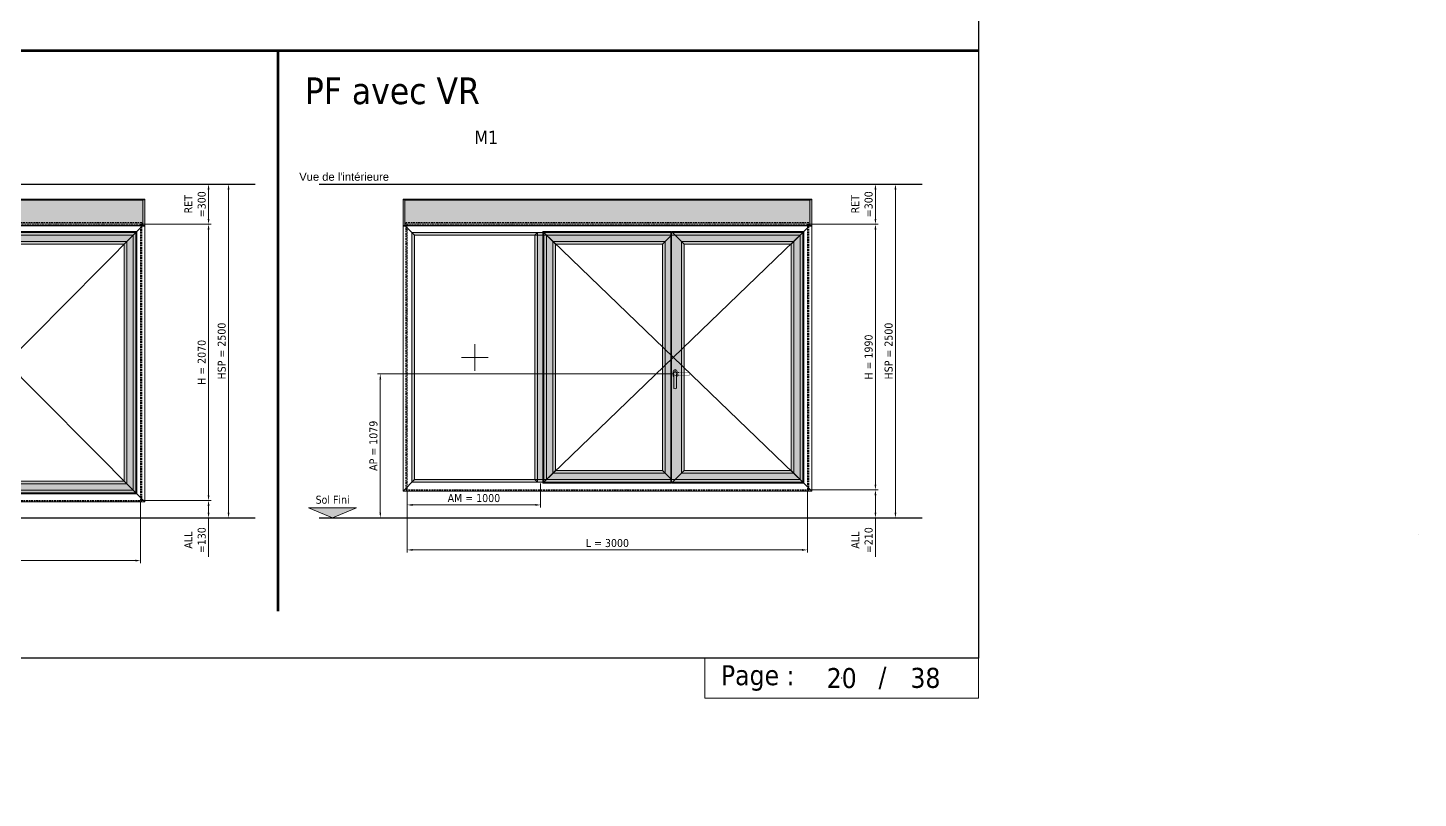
# Model space of a CAD drawing. Header units: millimetres. Extents: x -20000 to 230000, y -17405 to 25402.
# Drawn here: x 13623 to 24047, y 10500 to 16272 of the extents above; entities that cross this region are included whole.
import ezdxf
from ezdxf.enums import TextEntityAlignment as Align

# ---------------------------------------------------------------- set-up
doc = ezdxf.new("R2010")
doc.units = ezdxf.units.MM
doc.header["$PDMODE"] = 35
doc.header["$PDSIZE"] = 0.5
for name, pattern in [('ACAD_ISO07W100', [3, 0, -3]), ('AXES', [50.8, 31.75, -6.35, 6.35, -6.35]), ('CACHE', [9.525, 6.35, -3.175]), ('POINTILLE', [6.35, 0, -6.35])]:
    doc.linetypes.add(name, pattern=pattern)
doc.layers.get('0').update_dxf_attribs({"lineweight": 13})
doc.layers.get('Defpoints').update_dxf_attribs({"true_color": 0xc2a584})
for name, color, linetype, lineweight, plot in [('0 - Invisible', 43, 'Continuous', 0, False), ('Intouchable', 252, 'Continuous', 13, False), ('Non visible', 163, 'Continuous', 25, False)]:
    doc.layers.add(name, color=color, linetype=linetype, lineweight=lineweight, plot=plot)
for name, color, linetype, lineweight in [('1 - Axe', 1, 'AXES', 0), ('1 - BETON', 251, 'Continuous', 25), ('1 - Cartouche', 7, 'Continuous', 13), ('1 - Cotation', 32, 'Continuous', 13), ('1 - INTERROMPU', 253, 'CACHE', 13), ('1 - Isolant', 132, 'Continuous', 13), ('1 - PVC', 7, 'Continuous', 13), ('1 - Texte', 7, 'Continuous', 13), ('Repère coupe et élévation', 145, 'Continuous', 13), ('Texte', 7, 'Continuous', 13)]:
    doc.layers.add(name, color=color, linetype=linetype, lineweight=lineweight)
doc.layers.add('1 - Cache', color=7, linetype='Continuous', lineweight=0, true_color=0xffffff)
doc.styles.get("Standard").update_dxf_attribs({"font": 'ARIALUNI.TTF'})
doc.styles.add('Texte Poralu', font='tahomabd.ttf')
doc.dimstyles.new('100 - 5000', dxfattribs={"dimtxt": 60, "dimasz": 40, "dimexe": 20, "dimexo": 10, "dimgap": 20, "dimtad": 1, "dimdec": 1, "dimtxsty": 'Texte Poralu', "dimcen": 40, "dimazin": 0, "dimtfac": 1, "dimtdec": 1, "dimtmove": 0, "dimatfit": 3, "dimfxl": 1, "dimarcsym": 0})

# ---------------------------------------------------------------- blocks, each defined once
blk = doc.blocks.new('Règle pour élévation')
at = {"const_width": 20}
blk.add_lwpolyline([(0, 0), (20250, 0)], dxfattribs=at)
at = {"layer": 'Defpoints', "color": 2}
for p in [(13500, 0), (14000, 0), (14500, 0), (15000, 0), (15500, 0), (16000, 0), (16500, 0), (17000, 0), (17500, 0), (18000, 0), (18500, 0), (19000, 0), (19500, 0), (20000, 0)]:
    blk.add_point(p, dxfattribs=at)
blk = doc.blocks.new('Cartouche - Indice B')
at = {"insert": (0, 0), "char_height": 10, "attachment_point": 5, "style": 'Texte Poralu'}
blk.add_mtext('B', dxfattribs=at)
blk = doc.blocks.new('Cartouche - Indice C')
at = {"insert": (0, 0), "char_height": 10, "attachment_point": 5, "style": 'Texte Poralu'}
blk.add_mtext('C', dxfattribs=at)
blk = doc.blocks.new('Cartouche - Indice B - Date')
at = {"insert": (0, 0), "char_height": 1.5, "attachment_point": 5, "style": 'Texte Poralu'}
blk.add_mtext('17/09/2015', dxfattribs=at)
blk = doc.blocks.new('Cartouche - Indice C - Date')
at = {"insert": (0, 0), "char_height": 10, "attachment_point": 5, "style": 'Texte Poralu'}
blk.add_mtext('25/09/2015', dxfattribs=at)
blk = doc.blocks.new('Cartouche - Indice B - Projeteur')
at = {"insert": (0, 0), "char_height": 10, "attachment_point": 5, "style": 'Texte Poralu'}
blk.add_mtext('M. Branchu', dxfattribs=at)
blk = doc.blocks.new('Cartouche - Indice C - Projeteur')
at = {"insert": (0, 0), "char_height": 10, "attachment_point": 5, "style": 'Texte Poralu'}
blk.add_mtext('M. Branchu', dxfattribs=at)
blk = doc.blocks.new('Cartouche - Total de page')
at = {"layer": '1 - Cartouche', "color": 0, "insert": (0, 0), "char_height": 5, "attachment_point": 5, "style": 'Texte Poralu'}
blk.add_mtext('38', dxfattribs=at)
blk = doc.blocks.new('*D1314')
at = {"layer": '1 - Cotation', "color": 0, "lineweight": -2, "transparency": 16777216}
for p, q in [((4620, 2460), (4620, 40)), ((4630, 2500), (4640, 2500)), ((4610, 0), (4600, 0))]:
    blk.add_line(p, q, dxfattribs=at)
at = {"layer": '1 - Cotation', "color": 0, "transparency": 16777216}
for points in [[(4613, 2460), (4627, 2460), (4620, 2500)], [(4613, 40), (4627, 40), (4620, 0)]]:
    blk.add_solid(points, dxfattribs=at)
at = {"layer": 'Defpoints', "color": 0, "transparency": 16777216}
for p in [(4620, 2500), (4620, 0), (4620, 0)]:
    blk.add_point(p, dxfattribs=at)
at = {"layer": '1 - Cotation', "color": 0, "transparency": 16777216, "insert": (4569, 1250), "char_height": 60, "attachment_point": 5, "rotation": 90, "style": 'Texte Poralu'}
blk.add_mtext('HSP = 2500', dxfattribs=at)
blk = doc.blocks.new('*D1315')
at = {"layer": '1 - Cotation', "color": 0, "lineweight": -2, "transparency": 16777216}
for p, q in [((3970, 130), (4490, 130)), ((4460, 0), (4450, 0)), ((4470, 90), (4470, 40)), ((4470, 0), (4470, -293))]:
    blk.add_line(p, q, dxfattribs=at)
at = {"layer": '1 - Cotation', "color": 0, "transparency": 16777216}
for points in [[(4463, 90), (4477, 90), (4470, 130)], [(4463, 40), (4477, 40), (4470, 0)]]:
    blk.add_solid(points, dxfattribs=at)
at = {"layer": 'Defpoints', "color": 0, "transparency": 16777216}
for p in [(3960, 130), (4470, 0), (4470, 0)]:
    blk.add_point(p, dxfattribs=at)
at = {"layer": '1 - Cotation', "color": 0, "transparency": 16777216, "insert": (4369, -167), "char_height": 60, "attachment_point": 5, "rotation": 90, "style": 'Texte Poralu'}
blk.add_mtext('ALL\\P=130', dxfattribs=at)
blk = doc.blocks.new('*D1316')
at = {"layer": '1 - Cotation', "color": 0, "lineweight": -2, "transparency": 16777216}
for p, q in [((3970, 2200), (4490, 2200)), ((4470, 170), (4470, 2160)), ((3970, 130), (4490, 130))]:
    blk.add_line(p, q, dxfattribs=at)
at = {"layer": '1 - Cotation', "color": 0, "transparency": 16777216}
for points in [[(4463, 2160), (4477, 2160), (4470, 2200)], [(4463, 170), (4477, 170), (4470, 130)]]:
    blk.add_solid(points, dxfattribs=at)
at = {"layer": 'Defpoints', "color": 0, "transparency": 16777216}
for p in [(3960, 2200), (4470, 2200), (3960, 130)]:
    blk.add_point(p, dxfattribs=at)
at = {"layer": '1 - Cotation', "color": 0, "transparency": 16777216, "insert": (4419, 1165), "char_height": 60, "attachment_point": 5, "rotation": 90, "style": 'Texte Poralu'}
blk.add_mtext('H = 2070', dxfattribs=at)
blk = doc.blocks.new('*D1317')
at = {"layer": '1 - Cotation', "color": 0, "lineweight": -2, "transparency": 16777216}
for p, q in [((4460, 2500), (4450, 2500)), ((4470, 2460), (4470, 2240)), ((3980, 2200), (4490, 2200))]:
    blk.add_line(p, q, dxfattribs=at)
at = {"layer": '1 - Cotation', "color": 0, "transparency": 16777216}
for points in [[(4463, 2460), (4477, 2460), (4470, 2500)], [(4463, 2240), (4477, 2240), (4470, 2200)]]:
    blk.add_solid(points, dxfattribs=at)
at = {"layer": 'Defpoints', "color": 0, "transparency": 16777216}
for p in [(4470, 2500), (3970, 2200), (4470, 2200)]:
    blk.add_point(p, dxfattribs=at)
at = {"layer": '1 - Cotation', "color": 0, "transparency": 16777216, "insert": (4369, 2350), "char_height": 60, "attachment_point": 5, "rotation": 90, "style": 'Texte Poralu'}
blk.add_mtext('RET\\P=300', dxfattribs=at)
blk = doc.blocks.new('*U157')
blk.add_hatch(color=256).paths.add_polyline_path([(0, 0), (180, 75), (-180, 75)])
blk.add_lwpolyline([(0, 0), (180, 75), (-180, 75), (0, 0)])
at = {"layer": 'Texte', "insert": (0, 105), "char_height": 60, "attachment_point": 8, "style": 'Texte Poralu'}
blk.add_mtext('Sol Fini', dxfattribs=at)
blk = doc.blocks.new('*D1318')
at = {"layer": '1 - Cotation', "color": 0, "lineweight": -2, "transparency": 16777216}
for p, q in [((960, 120), (960, -340)), ((3960, 120), (3960, -340)), ((3920, -320), (1000, -320))]:
    blk.add_line(p, q, dxfattribs=at)
at = {"layer": '1 - Cotation', "color": 0, "transparency": 16777216}
for points in [[(1000, -313), (1000, -327), (960, -320)], [(3920, -313), (3920, -327), (3960, -320)]]:
    blk.add_solid(points, dxfattribs=at)
at = {"layer": 'Defpoints', "color": 0, "transparency": 16777216}
for p in [(960, 130), (3960, 130), (960, -320)]:
    blk.add_point(p, dxfattribs=at)
at = {"layer": '1 - Cotation', "color": 0, "transparency": 16777216, "insert": (2460, -269), "char_height": 60, "attachment_point": 5, "style": 'Texte Poralu'}
blk.add_mtext('L = 3000', dxfattribs=at)
blk = doc.blocks.new('*U1331')
at = {"layer": '1 - Cache'}
blk.add_hatch(color=256, dxfattribs=at).paths.add_polyline_path([(-32, 2055), (-32, 2257), (3032, 2257), (3032, 2055), (3018, 2055), (3018, 2057), (-18, 2057), (-18, 2055)])
at = {"layer": '0 - Invisible'}
blk.add_lwpolyline([(-32, 2055), (-32, 2257), (3032, 2257), (3032, 2055), (3018, 2055), (3018, 2057), (-18, 2057), (-18, 2055), (-32, 2055)], dxfattribs=at)
at = {"layer": '0 - Invisible', "linetype": 'POINTILLE'}
blk.add_lwpolyline([(3000, 2070), (0, 2070), (0, 0), (3000, 0)], close=True, dxfattribs=at)
at = {"layer": '1 - PVC'}
for p, q in [((55, 1988), (-18, 2060)), ((2946, 1988), (3018, 2060)), ((55, 77), (-32, -10)), ((2946, 77), (3032, -10))]:
    blk.add_line(p, q, dxfattribs=at)
for points in [[(-32, 2253), (-32, 2257), (3032, 2257), (3032, 2253)], [(-18, 2251), (3018, 2251)], [(3018, 2057), (-18, 2057)]]:
    blk.add_lwpolyline(points, dxfattribs=at)
for points in [[(-32, 2253), (-18, 2253), (-18, 2055), (-32, 2055)], [(3032, 2253), (3018, 2253), (3018, 2055), (3032, 2055)], [(-32, -10), (3032, -10), (3032, 2060), (-32, 2060)], [(35, 57), (2966, 57), (2966, 2008), (35, 2008)], [(55, 77), (2946, 77), (2946, 1988), (55, 1988)]]:
    blk.add_lwpolyline(points, close=True, dxfattribs=at)
blk = doc.blocks.new('*U1340')
at = {"layer": '1 - Cache'}
h = blk.add_hatch(color=256, dxfattribs=at)
h.dxf.hatch_style = 1
h.paths.add_polyline_path([(-8, 1959), (952.25, 1959), (952.25, -8), (-8, -8)])
h.paths.add_polyline_path([(957.25, -8), (1950.5, -8), (1950.5, 1959), (957.25, 1959)])
h.paths.add_polyline_path([(1052.25, 87), (1855.5, 87), (1855.5, 1864), (1052.25, 1864)], flags=16)
h.paths.add_polyline_path([(87, 1864), (890.25, 1864), (890.25, 87), (87, 87)], flags=16)
h = blk.add_hatch(color=256, dxfattribs=at)
h.dxf.hatch_style = 1
h.paths.add_polyline_path([(952.25, 0), (957.25, 0), (957.25, 1951), (952.25, 1951)])
at = {"layer": '0 - Invisible', "linetype": 'POINTILLE'}
blk.add_lwpolyline([(0, 0), (1942.5, 0), (1942.5, 1951), (0, 1951)], close=True, dxfattribs=at)
at = {"layer": '1 - PVC'}
for p, q in [((-8, 1959), (87, 1864)), ((890.25, 1864), (957.25, 1931)), ((957.25, 1959), (1052.25, 1864)), ((1950.5, 1959), (1855.5, 1864)), ((-8, -8), (87, 87)), ((890.25, 87), (957.25, 20)), ((957.25, -8), (1052.25, 87)), ((1950.5, -8), (1855.5, 87))]:
    blk.add_line(p, q, dxfattribs=at)
for points in [[(-8, 1959), (952.25, 1959), (952.25, -8), (-8, -8)], [(67, 1884), (910.25, 1884), (910.25, 67), (67, 67)], [(952.25, 0), (957.25, 0), (957.25, 1951), (952.25, 1951)], [(957.25, -8), (1950.5, -8), (1950.5, 1959), (957.25, 1959)], [(1032.25, 67), (1875.5, 67), (1875.5, 1884), (1032.25, 1884)], [(87, 1864), (890.25, 1864), (890.25, 87), (87, 87)], [(1052.25, 87), (1855.5, 87), (1855.5, 1864), (1052.25, 1864)]]:
    blk.add_lwpolyline(points, close=True, dxfattribs=at)
blk = doc.blocks.new('*U1341')
at = {"layer": '0 - Invisible', "linetype": 'POINTILLE'}
blk.add_lwpolyline([(0, 0), (1942.5, 0), (1942.5, 1951), (0, 1951)], close=True, dxfattribs=at)
at = {"layer": '1 - Axe', "color": 5, "linetype": 'ByBlock'}
for p, q in [((0, 1951), (1942.5, 0)), ((1942.5, 1951), (0, 0))]:
    blk.add_line(p, q, dxfattribs=at)
blk = doc.blocks.new('*D1813')
at = {"layer": '1 - Cotation', "color": 0, "lineweight": -2, "transparency": 16777216}
for p, q in [((4620, 2460), (4620, 40)), ((4630, 2500), (4640, 2500)), ((4610, 0), (4600, 0))]:
    blk.add_line(p, q, dxfattribs=at)
at = {"layer": '1 - Cotation', "color": 0, "transparency": 16777216}
for points in [[(4613, 2460), (4627, 2460), (4620, 2500)], [(4613, 40), (4627, 40), (4620, 0)]]:
    blk.add_solid(points, dxfattribs=at)
at = {"layer": 'Defpoints', "color": 0, "transparency": 16777216}
for p in [(4620, 2500), (4620, 0), (4620, 0)]:
    blk.add_point(p, dxfattribs=at)
at = {"layer": '1 - Cotation', "color": 0, "transparency": 16777216, "insert": (4569, 1250), "char_height": 60, "attachment_point": 5, "rotation": 90, "style": 'Texte Poralu'}
blk.add_mtext('HSP = 2500', dxfattribs=at)
blk = doc.blocks.new('*D1814')
at = {"layer": '1 - Cotation', "color": 0, "lineweight": -2, "transparency": 16777216}
for p, q in [((3970, 210), (4490, 210)), ((4470, 170), (4470, 40)), ((4460, 0), (4450, 0)), ((4470, 0), (4470, -293))]:
    blk.add_line(p, q, dxfattribs=at)
at = {"layer": '1 - Cotation', "color": 0, "transparency": 16777216}
for points in [[(4463, 170), (4477, 170), (4470, 210)], [(4463, 40), (4477, 40), (4470, 0)]]:
    blk.add_solid(points, dxfattribs=at)
at = {"layer": 'Defpoints', "color": 0, "transparency": 16777216}
for p in [(3960, 210), (4470, 0), (4470, 0)]:
    blk.add_point(p, dxfattribs=at)
at = {"layer": '1 - Cotation', "color": 0, "transparency": 16777216, "insert": (4369, -167), "char_height": 60, "attachment_point": 5, "rotation": 90, "style": 'Texte Poralu'}
blk.add_mtext('ALL\\P=210', dxfattribs=at)
blk = doc.blocks.new('*D1815')
at = {"layer": '1 - Cotation', "color": 0, "lineweight": -2, "transparency": 16777216}
for p, q in [((3970, 2200), (4490, 2200)), ((4470, 250), (4470, 2160)), ((3970, 210), (4490, 210))]:
    blk.add_line(p, q, dxfattribs=at)
at = {"layer": '1 - Cotation', "color": 0, "transparency": 16777216}
for points in [[(4463, 2160), (4477, 2160), (4470, 2200)], [(4463, 250), (4477, 250), (4470, 210)]]:
    blk.add_solid(points, dxfattribs=at)
at = {"layer": 'Defpoints', "color": 0, "transparency": 16777216}
for p in [(3960, 2200), (4470, 2200), (3960, 210)]:
    blk.add_point(p, dxfattribs=at)
at = {"layer": '1 - Cotation', "color": 0, "transparency": 16777216, "insert": (4419, 1205), "char_height": 60, "attachment_point": 5, "rotation": 90, "style": 'Texte Poralu'}
blk.add_mtext('H = 1990', dxfattribs=at)
blk = doc.blocks.new('*D1816')
at = {"layer": '1 - Cotation', "color": 0, "lineweight": -2, "transparency": 16777216}
for p, q in [((4460, 2500), (4450, 2500)), ((4470, 2460), (4470, 2240)), ((3980, 2200), (4490, 2200))]:
    blk.add_line(p, q, dxfattribs=at)
at = {"layer": '1 - Cotation', "color": 0, "transparency": 16777216}
for points in [[(4463, 2460), (4477, 2460), (4470, 2500)], [(4463, 2240), (4477, 2240), (4470, 2200)]]:
    blk.add_solid(points, dxfattribs=at)
at = {"layer": 'Defpoints', "color": 0, "transparency": 16777216}
for p in [(4470, 2500), (3970, 2200), (4470, 2200)]:
    blk.add_point(p, dxfattribs=at)
at = {"layer": '1 - Cotation', "color": 0, "transparency": 16777216, "insert": (4369, 2350), "char_height": 60, "attachment_point": 5, "rotation": 90, "style": 'Texte Poralu'}
blk.add_mtext('RET\\P=300', dxfattribs=at)
blk = doc.blocks.new('*D1817')
at = {"layer": '1 - Cotation', "color": 0, "lineweight": -2, "transparency": 16777216}
for p, q in [((960, 200), (960, -260)), ((3960, 200), (3960, -260)), ((3920, -240), (1000, -240))]:
    blk.add_line(p, q, dxfattribs=at)
at = {"layer": '1 - Cotation', "color": 0, "transparency": 16777216}
for points in [[(1000, -233), (1000, -247), (960, -240)], [(3920, -233), (3920, -247), (3960, -240)]]:
    blk.add_solid(points, dxfattribs=at)
at = {"layer": 'Defpoints', "color": 0, "transparency": 16777216}
for p in [(960, 210), (3960, 210), (960, -240)]:
    blk.add_point(p, dxfattribs=at)
at = {"layer": '1 - Cotation', "color": 0, "transparency": 16777216, "insert": (2460, -189), "char_height": 60, "attachment_point": 5, "style": 'Texte Poralu'}
blk.add_mtext('L = 3000', dxfattribs=at)
blk = doc.blocks.new('Rep_châssis')
at = {"style": 'Texte Poralu'}
blk.add_attdef('REP_CHASSIS', text='', height=100, dxfattribs=at).set_placement((0, 0), align=Align.MIDDLE_CENTER)
blk = doc.blocks.new('*U1832')
at = {"layer": '1 - Cache'}
blk.add_hatch(color=256, dxfattribs=at).paths.add_polyline_path([(-32, 1975), (-32, 2177), (3032, 2177), (3032, 1975), (3018, 1975), (3018, 1977), (-18, 1977), (-18, 1975)])
at = {"layer": '0 - Invisible'}
blk.add_lwpolyline([(-32, 1975), (-32, 2177), (3032, 2177), (3032, 1975), (3018, 1975), (3018, 1977), (-18, 1977), (-18, 1975), (-32, 1975)], dxfattribs=at)
at = {"layer": '0 - Invisible', "linetype": 'POINTILLE'}
blk.add_lwpolyline([(3000, 1990), (0, 1990), (0, 0), (3000, 0)], close=True, dxfattribs=at)
at = {"layer": '1 - PVC'}
for p, q in [((55, 1908), (-18, 1980)), ((2946, 1908), (3018, 1980)), ((55, 77), (-32, -10)), ((2946, 77), (3032, -10))]:
    blk.add_line(p, q, dxfattribs=at)
for points in [[(-32, 2173), (-32, 2177), (3032, 2177), (3032, 2173)], [(-18, 2171), (3018, 2171)], [(3018, 1977), (-18, 1977)]]:
    blk.add_lwpolyline(points, dxfattribs=at)
for points in [[(-32, 2173), (-18, 2173), (-18, 1975), (-32, 1975)], [(3032, 2173), (3018, 2173), (3018, 1975), (3032, 1975)], [(-32, -10), (3032, -10), (3032, 1980), (-32, 1980)], [(35, 57), (2966, 57), (2966, 1928), (35, 1928)], [(55, 77), (2946, 77), (2946, 1908), (55, 1908)]]:
    blk.add_lwpolyline(points, close=True, dxfattribs=at)
blk = doc.blocks.new('*D1837')
at = {"layer": 'Defpoints', "color": 0, "transparency": 16777216}
for p in [(965, 0), (-35, -20), (-35, -170)]:
    blk.add_point(p, dxfattribs=at)
at = {"layer": 'Texte', "color": 0, "lineweight": -2, "transparency": 16777216}
for p, q in [((-35, -30), (-35, -190)), ((965, -10), (965, -190)), ((925, -170), (5, -170))]:
    blk.add_line(p, q, dxfattribs=at)
at = {"layer": 'Texte', "color": 0, "transparency": 16777216}
for points in [[(5, -163), (5, -177), (-35, -170)], [(925, -163), (925, -177), (965, -170)]]:
    blk.add_solid(points, dxfattribs=at)
at = {"layer": 'Texte', "color": 0, "transparency": 16777216, "insert": (465, -119), "char_height": 60, "attachment_point": 5, "style": 'Texte Poralu'}
blk.add_mtext('AM = 1000', dxfattribs=at)
blk = doc.blocks.new('*U1841')
at = {"layer": '1 - Cache'}
h = blk.add_hatch(color=256, dxfattribs=at)
h.dxf.hatch_style = 1
h.paths.add_polyline_path([(-8, 1879), (952.25, 1879), (952.25, -8), (-8, -8)])
h.paths.add_polyline_path([(957.25, -8), (1950.5, -8), (1950.5, 1879), (957.25, 1879)])
h.paths.add_polyline_path([(1052.25, 87), (1855.5, 87), (1855.5, 1784), (1052.25, 1784)], flags=16)
h.paths.add_polyline_path([(87, 1784), (890.25, 1784), (890.25, 87), (87, 87)], flags=16)
h = blk.add_hatch(color=256, dxfattribs=at)
h.dxf.hatch_style = 1
h.paths.add_polyline_path([(952.25, 0), (957.25, 0), (957.25, 1871), (952.25, 1871)])
at = {"layer": '0 - Invisible', "linetype": 'POINTILLE'}
blk.add_lwpolyline([(0, 0), (1942.5, 0), (1942.5, 1871), (0, 1871)], close=True, dxfattribs=at)
at = {"layer": '1 - PVC'}
for p, q in [((-8, 1879), (87, 1784)), ((957.25, 1879), (1052.25, 1784)), ((1950.5, 1879), (1855.5, 1784)), ((890.25, 1784), (957.25, 1851)), ((-8, -8), (87, 87)), ((890.25, 87), (957.25, 20)), ((957.25, -8), (1052.25, 87)), ((1950.5, -8), (1855.5, 87))]:
    blk.add_line(p, q, dxfattribs=at)
for points in [[(-8, 1879), (952.25, 1879), (952.25, -8), (-8, -8)], [(957.25, -8), (1950.5, -8), (1950.5, 1879), (957.25, 1879)], [(67, 1804), (910.25, 1804), (910.25, 67), (67, 67)], [(87, 1784), (890.25, 1784), (890.25, 87), (87, 87)], [(952.25, 0), (957.25, 0), (957.25, 1871), (952.25, 1871)], [(1032.25, 67), (1875.5, 67), (1875.5, 1804), (1032.25, 1804)], [(1052.25, 87), (1855.5, 87), (1855.5, 1784), (1052.25, 1784)]]:
    blk.add_lwpolyline(points, close=True, dxfattribs=at)
blk = doc.blocks.new('*U1842')
at = {"layer": '0 - Invisible', "linetype": 'POINTILLE'}
blk.add_lwpolyline([(0, 0), (1942.5, 0), (1942.5, 1871), (0, 1871)], close=True, dxfattribs=at)
at = {"layer": '1 - Axe', "color": 5, "linetype": 'ByBlock'}
for p, q in [((0, 1871), (1942.5, 0)), ((1942.5, 1871), (0, 0))]:
    blk.add_line(p, q, dxfattribs=at)
blk = doc.blocks.new('*U156')
at = {"color": 253, "linetype": 'ACAD_ISO07W100', "lineweight": -2, "ltscale": 0.25}
for p, q in [((28, 11), (135, 10)), ((28, -11), (135, -10))]:
    blk.add_line(p, q, dxfattribs=at)
for centre, radius, start, end in [((135, 8), 2, 37.5519, 89.2293), ((125, 0), 14.4, 322.4481, 37.5519), ((135, -8), 2, 270.7707, 322.4481)]:
    blk.add_arc(centre, radius, start, end, dxfattribs=at)
blk.add_ellipse((28, 0), major_axis=(-16.5, 0), ratio=0.757576, start_param=4.199407, end_param=8.366964, dxfattribs=at)
at = {"layer": '0 - Invisible'}
blk.add_point((28, 0), dxfattribs=at)
at = {"layer": '1 - PVC'}
for p, q in [((14, 18), (14, -18)), ((17, 0), (18, -107)), ((28, 26), (28, 25)), ((28, 23), (28, 24)), ((39, 0), (37, -107)), ((42, -18), (42, 18))]:
    blk.add_line(p, q, dxfattribs=at)
blk.add_lwpolyline([(27, 26), (26, 25), (27, 23), (28, 23), (29, 25), (28, 26)], close=True, dxfattribs=at)
for centre, radius, start, end in [((28, 18), 14, 0, 180), ((28, -18), 14, 180, 220.608), ((28, -18), 14, 319.392, 0), ((20, -107), 2, 180.7707, 232.4481), ((28, -97), 14.4, 232.4481, 307.5519), ((35, -107), 2, 307.5519, 359.2293)]:
    blk.add_arc(centre, radius, start, end, dxfattribs=at)
blk.add_ellipse((28, 0), major_axis=(0, 16.5), ratio=0.757576, start_param=4.199407, end_param=8.366964, dxfattribs=at)
blk = doc.blocks.new('*D1831')
at = {"layer": '1 - Texte', "color": 0, "lineweight": -2, "transparency": 16777216}
for p, q in [((18, 820), (-2203, 820)), ((-2183, 780), (-2183, -219)), ((-2193, -259), (-2203, -259))]:
    blk.add_line(p, q, dxfattribs=at)
at = {"layer": '1 - Texte', "color": 0, "transparency": 16777216}
for points in [[(-2189, 780), (-2176, 780), (-2183, 820)], [(-2189, -219), (-2176, -219), (-2183, -259)]]:
    blk.add_solid(points, dxfattribs=at)
at = {"layer": 'Defpoints', "color": 0, "transparency": 16777216}
for p in [(28, 820), (-2183, -259), (-2183, -259)]:
    blk.add_point(p, dxfattribs=at)
at = {"layer": '1 - Texte', "color": 0, "transparency": 16777216, "insert": (-2234, 281), "char_height": 60, "attachment_point": 5, "rotation": 90, "style": 'Texte Poralu'}
blk.add_mtext('AP = 1079', dxfattribs=at)
blk = doc.blocks.new('*U1838')
at = {"layer": '1 - Cache'}
h = blk.add_hatch(color=256, dxfattribs=at)
h.paths.add_polyline_path([(20, 20), (922.5, 20), (922.5, 1851), (20, 1851)], flags=16)
h.paths.add_polyline_path([(0, 0), (942.5, 0), (942.5, 1871), (0, 1871)])
at = {"layer": '1 - PVC'}
for p, q in [((20, 1851), (0, 1871)), ((922.5, 1851), (942.5, 1871)), ((20, 20), (0, 0)), ((922.5, 20), (942.5, 0))]:
    blk.add_line(p, q, dxfattribs=at)
for points in [[(0, 0), (942.5, 0), (942.5, 1871), (0, 1871)], [(20, 20), (922.5, 20), (922.5, 1851), (20, 1851)]]:
    blk.add_lwpolyline(points, close=True, dxfattribs=at)
blk = doc.blocks.new('*U1839')
at = {"layer": '0 - Invisible', "linetype": 'POINTILLE'}
blk.add_lwpolyline([(0, 0), (942.5, 0), (942.5, 1871), (0, 1871)], close=True, dxfattribs=at)
at = {"layer": '1 - Axe', "color": 5, "linetype": 'ByBlock'}
for p, q in [((471.25, 1035.5), (471.25, 835.5)), ((371.25, 935.5), (571.25, 935.5))]:
    blk.add_line(p, q, dxfattribs=at)
blk = doc.blocks.new('*U1313')
at = {"layer": '1 - BETON'}
for p, q in [((300, 2500), (4820, 2500)), ((300, 0), (4820, 0))]:
    blk.add_line(p, q, dxfattribs=at)
at = {"layer": '1 - BETON', "linetype": 'ByBlock', "ltscale": 2}
blk.add_lwpolyline([(950, 130), (3970, 130), (3970, 2210), (950, 2210)], close=True, dxfattribs=at)
at = {"layer": '1 - Isolant', "linetype": 'ByBlock', "ltscale": 2}
blk.add_lwpolyline([(3960, 130), (3960, 130), (3960, 2200), (960, 2200), (960, 130)], dxfattribs=at)
blk.add_blockref('*U157', (400, 0))
at = {"insert": (150, 2525), "char_height": 60, "attachment_point": 7}
blk.add_mtext("Vue de l'intérieure", dxfattribs=at)
at = {"layer": '1 - Cotation'}
for base, p1, p2, angle, text, picture, middle in [((4470, 2200), (4470, 2500), (3970, 2200), 90, 'RET\\P=<>', '*D1317', (4368.75, 2350)), ((4620, 0), (4620, 2500), (4620, 0), 90, 'HSP = <>', '*D1314', (4568.77, 1250)), ((4470, 2200), (3960, 130), (3960, 2200), 270, 'H = <>', '*D1316', (4418.77, 1165)), ((4470, 0), (3960, 130), (4470, 0), 90, 'ALL\\P=<>', '*D1315', (4368.75, -166.5))]:
    dim = blk.add_linear_dim(base=base, p1=p1, p2=p2, angle=angle, text=text, dimstyle='100 - 5000', dxfattribs=at)
    dim.commit()
    dim.dimension.update_dxf_attribs({"geometry": picture, "text_midpoint": middle})
dim = blk.add_linear_dim(base=(960, -320), p1=(3960, 130), p2=(960, 130), text='L = <>', dimstyle='100 - 5000', dxfattribs=at)
dim.commit()
dim.dimension.update_dxf_attribs({"geometry": '*D1318', "text_midpoint": (2460, -268.75)})
blk = doc.blocks.new('*U1812')
at = {"layer": '1 - BETON'}
for p, q in [((300, 2500), (4820, 2500)), ((300, 0), (4820, 0))]:
    blk.add_line(p, q, dxfattribs=at)
at = {"layer": '1 - BETON', "linetype": 'ByBlock', "ltscale": 2}
blk.add_lwpolyline([(950, 210), (3970, 210), (3970, 2210), (950, 2210)], close=True, dxfattribs=at)
at = {"layer": '1 - Isolant', "linetype": 'ByBlock', "ltscale": 2}
blk.add_lwpolyline([(3960, 210), (3960, 210), (3960, 2200), (960, 2200), (960, 210)], dxfattribs=at)
blk.add_blockref('*U157', (400, 0))
at = {"insert": (150, 2525), "char_height": 60, "attachment_point": 7}
blk.add_mtext("Vue de l'intérieure", dxfattribs=at)
at = {"layer": '1 - Cotation'}
for base, p1, p2, angle, text, picture, middle in [((4470, 2200), (4470, 2500), (3970, 2200), 90, 'RET\\P=<>', '*D1816', (4368.75, 2350)), ((4620, 0), (4620, 2500), (4620, 0), 90, 'HSP = <>', '*D1813', (4568.77, 1250)), ((4470, 2200), (3960, 210), (3960, 2200), 270, 'H = <>', '*D1815', (4418.77, 1205)), ((4470, 0), (3960, 210), (4470, 0), 90, 'ALL\\P=<>', '*D1814', (4368.77, -166.5))]:
    dim = blk.add_linear_dim(base=base, p1=p1, p2=p2, angle=angle, text=text, dimstyle='100 - 5000', dxfattribs=at)
    dim.commit()
    dim.dimension.update_dxf_attribs({"geometry": picture, "text_midpoint": middle})
dim = blk.add_linear_dim(base=(960, -240), p1=(3960, 210), p2=(960, 210), text='L = <>', dimstyle='100 - 5000', dxfattribs=at)
dim.commit()
dim.dimension.update_dxf_attribs({"geometry": '*D1817', "text_midpoint": (2460, -188.75)})
blk = doc.blocks.new('*U1835')
at = {"layer": '1 - Cache'}
blk.add_hatch(color=256, dxfattribs=at).paths.add_polyline_path([(988.5, 0), (942.5, 0), (942.5, 1871), (988.5, 1871)])
at = {"layer": '1 - PVC'}
for points in [[(942.5, 20), (922.5, 20), (922.5, 1851), (942.5, 1851)], [(988.5, 0), (942.5, 0), (942.5, 1871), (988.5, 1871)], [(988.5, 20), (1008.5, 20), (1008.5, 1851), (988.5, 1851)]]:
    blk.add_lwpolyline(points, close=True, dxfattribs=at)
at = {"layer": 'Texte'}
dim = blk.add_linear_dim(base=(-34.5, -170), p1=(965.5, 0), p2=(-34.5, -20), text='AM = <>', dimstyle='100 - 5000', dxfattribs=at)
dim.commit()
dim.dimension.update_dxf_attribs({"geometry": '*D1837', "text_midpoint": (465.5, -118.77)})
blk = doc.blocks.new('*U1830')
blk.add_blockref('*U156', (0, 820))
at = {"layer": '1 - Texte'}
dim = blk.add_linear_dim(base=(-2182.65, -259), p1=(27.64, 820), p2=(-2182.65, -259), angle=90, text='AP = <>', dimstyle='100 - 5000', dxfattribs=at)
dim.commit()
dim.dimension.update_dxf_attribs({"geometry": '*D1831', "text_midpoint": (-2233.88, 280.5)})

msp = doc.modelspace()

# ---------------------------------------------------------------- linework, layer by layer
at = {"layer": '1 - INTERROMPU', "const_width": 20}
msp.add_lwpolyline([(15500, 11900), (15500, 16100)], dxfattribs=at)
at = {"layer": 'Intouchable'}
msp.add_lwpolyline([(18700, 11250), (20750, 11250), (20750, 11550), (18700, 11550)], close=True, dxfattribs=at)
msp.add_point((19725, 11400), dxfattribs=at)
at = {"layer": 'Non visible'}
msp.add_lwpolyline([(500, 24500), (20750, 24500), (20750, 11550), (11000, 11550), (11000, 10500), (500, 10500)], close=True, dxfattribs=at)

# ---------------------------------------------------------------- block references
for name, p in [('Règle pour élévation', (500, 16100)), ('*U1331', (11468.13, 12730)), ('*U1832', (16468.13, 12810)), ('*U1340', (12491.13, 12787)), ('*U1341', (12491.13, 12787)), ('*U1835', (16502.63, 12867)), ('*U1838', (16502.63, 12867)), ('*U1839', (16502.63, 12867)), ('*U1841', (17491.13, 12867)), ('*U1842', (17491.13, 12867)), ('*U1830', (18448.38, 12859)), ('Cartouche - Indice B - Date', (24028.92, 12479.24))]:
    msp.add_blockref(name, p)
at = {"linetype": 'CACHE'}
for name, p in [('*U1313', (10508.13, 12600)), ('*U1812', (15508.13, 12600))]:
    msp.add_blockref(name, p, dxfattribs=at)
for name, p, xscale, yscale, zscale in [('Cartouche - Indice C', (24019.67, 12476.24), 0.1499999999999986, 0.1499999999999986, 0.1499999999999986), ('Cartouche - Indice B', (24019.67, 12479.24), 0.15, 0.15, 0.15), ('Cartouche - Indice C - Date', (24028.92, 12476.24), 0.1499999999999986, 0.1499999999999986, 0.1499999999999986), ('Cartouche - Indice B - Projeteur', (24042.42, 12479.24), 0.15, 0.15, 0.15), ('Cartouche - Indice C - Projeteur', (24042.42, 12476.24), 0.1500000000000004, 0.1500000000000004, 0.1500000000000004)]:
    msp.add_blockref(name, p, dxfattribs=dict(xscale=xscale, yscale=yscale, zscale=zscale))
at = {"layer": 'Intouchable', "xscale": 30, "yscale": 30, "zscale": 30}
msp.add_blockref('Cartouche - Total de page', (20352.9, 11400), dxfattribs=at)
at = {"layer": 'Repère coupe et élévation'}
msp.add_blockref('Rep_châssis', (17060, 15450), dxfattribs=at).add_auto_attribs({'REP_CHASSIS': 'M1'})

# ---------------------------------------------------------------- texts
at = {"style": 'Texte Poralu'}
msp.add_attdef('20', text='', height=150, dxfattribs=at).set_placement((19725, 11400), align=Align.MIDDLE_CENTER)
at = {"layer": 'Intouchable', "char_height": 150, "style": 'Texte Poralu'}
for s, insert, attachment_point in [('Page : ', (18819.36, 11400), 4), ('/', (20030.84, 11400), 5)]:
    msp.add_mtext(s, dxfattribs=dict(at, insert=insert, attachment_point=attachment_point))
at = {"layer": 'Texte', "insert": (15700, 15900), "char_height": 200, "attachment_point": 1, "style": 'Texte Poralu'}
msp.add_mtext_dynamic_manual_height_columns('PF avec VR', width=5059.0673, gutter_width=300, heights=[264.34], dxfattribs=at)

doc.saveas('drawing.dxf')
